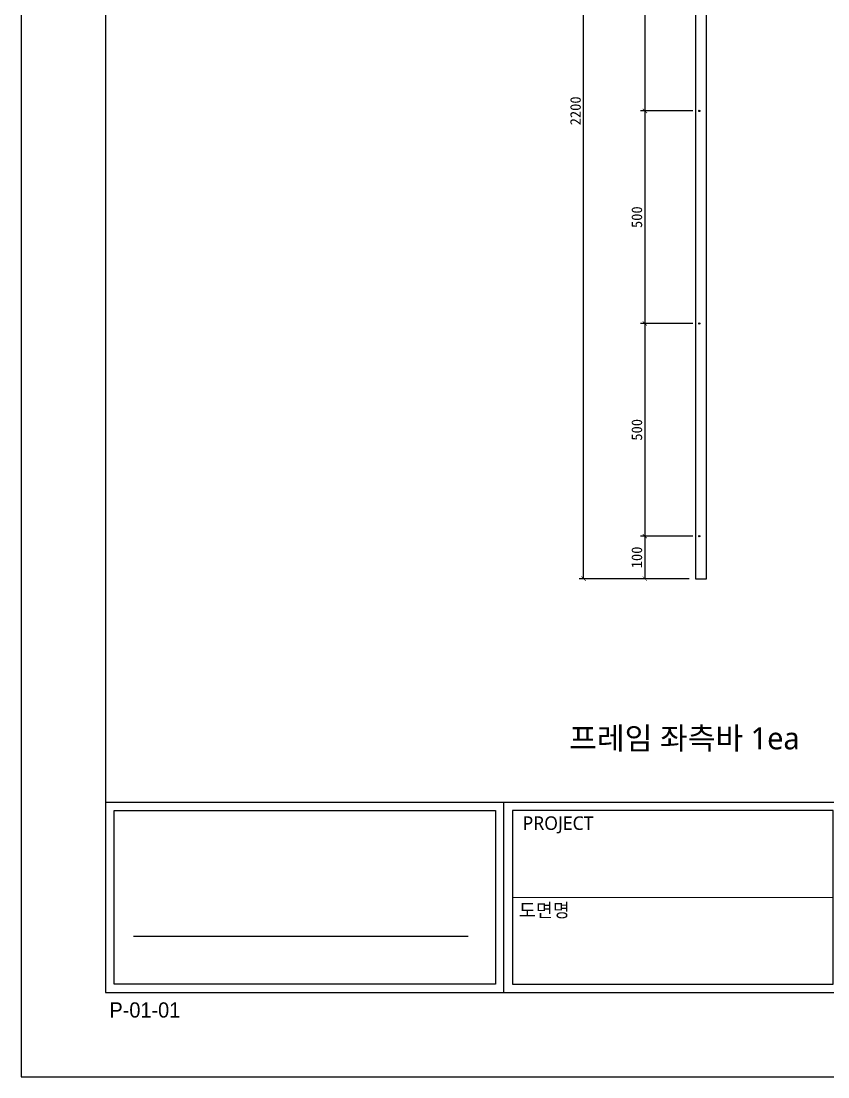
# Model space of a CAD drawing. Header units: millimetres. Extents: x -44117 to 256353, y -2095463 to 65325.
# Drawn here: x -33049 to -31153, y 49726 to 52208 of the extents above; entities that cross this region are included whole.
import ezdxf

# ---------------------------------------------------------------- set-up
doc = ezdxf.new("R2010")
doc.units = ezdxf.units.MM
doc.header["$LTSCALE"] = 10
doc.styles.add('고딕', font='')
doc.styles.get('고딕').set_extended_font_data('HYgtrE')
doc.dimstyles.new('ISO-25', dxfattribs={"dimtxt": 2.5, "dimasz": 2.5, "dimexe": 1, "dimexo": 1, "dimtad": 1, "dimtxsty": 'Standard', "dimblk": 'ARCHTICK', "dimcen": 2.5, "dimadec": 0, "dimazin": 0, "dimtfac": 1, "dimtmove": 0, "dimatfit": 3, "dimfxl": 0, "dimarcsym": 0})

# ---------------------------------------------------------------- blocks, each defined once
blk = doc.blocks.new('a4 1scale')
at = {"color": 8}
for p, q in [((-15144.83, -4477.05), (-14867.83, -4477.05)), ((-15097.66, -4499.61), (-15097.66, -4477.05)), ((-15096.66, -4488.33), (-15058.67, -4488.34)), ((-15141.53, -4492.95), (-15101.88, -4492.95))]:
    blk.add_line(p, q, dxfattribs=at)
for points in [[(-15154.83, -4509.61), (-14857.83, -4509.61), (-14857.83, -4299.61), (-15154.83, -4299.61)], [(-15144.83, -4499.61), (-14867.83, -4499.61), (-14867.83, -4309.61), (-15144.83, -4309.61)]]:
    blk.add_lwpolyline(points, close=True)
for points in [[(-15143.82, -4478.05), (-15098.66, -4478.05), (-15098.66, -4498.61), (-15143.83, -4498.61)], [(-15058.67, -4478.06), (-15096.66, -4478.05), (-15096.66, -4498.61), (-15058.66, -4498.62)]]:
    blk.add_lwpolyline(points, close=True, dxfattribs=at)
at = {"color": 8, "attachment_point": 1, "style": '고딕'}
for s, insert, char_height, width in [('{\\fMalgun Gothic|b0|i0|c129|p50;PROJECT}', (-15095.45, -4478.74), 1.6004, 37.4801), ('{\\fMalgun Gothic|b0|i0|c129|p50;도면명}', (-15095.89, -4489.07), 1.6004, 37.4801), ('{\\C8;P-01-01}', (-15144.37, -4500.78), 1.8004, 27.0059)]:
    blk.add_mtext(s, dxfattribs=dict(at, insert=insert, char_height=char_height, width=width))
blk = doc.blocks.new('_ArchTick')
at = {"color": 0, "linetype": 'ByBlock', "const_width": 0.15}
blk.add_lwpolyline([(-0.5, -0.5), (0.5, 0.5)], dxfattribs=at)
blk = doc.blocks.new('*D1081')
at = {"color": 0, "lineweight": -2}
for p, q in [((-31470, 52497.4), (-31592.9, 52497.4)), ((-31582.9, 52497.4), (-31582.9, 51997.4)), ((-31470, 51997.4), (-31592.9, 51997.4))]:
    blk.add_line(p, q, dxfattribs=at)
at = {"layer": 'Defpoints', "color": 0}
for p in [(-31455, 52497.4), (-31582.9, 51997.4), (-31455, 51997.4)]:
    blk.add_point(p, dxfattribs=at)
at = {"color": 0, "lineweight": -2, "xscale": 10, "yscale": 10, "zscale": 10}
for p, rotation in [((-31582.9, 52497.4), 90), ((-31582.9, 51997.4), 270)]:
    blk.add_blockref('_ArchTick', p, dxfattribs=dict(at, rotation=rotation))
at = {"color": 0, "insert": (-31601.7, 52247.4), "char_height": 25, "attachment_point": 5, "rotation": 90}
blk.add_mtext('500', dxfattribs=at)
blk = doc.blocks.new('*D1082')
at = {"color": 0, "lineweight": -2}
for p, q in [((-31470, 51997.4), (-31592.9, 51997.4)), ((-31582.9, 51997.4), (-31582.9, 51497.4)), ((-31470, 51497.4), (-31592.9, 51497.4))]:
    blk.add_line(p, q, dxfattribs=at)
at = {"layer": 'Defpoints', "color": 0}
for p in [(-31455, 51997.4), (-31582.9, 51497.4), (-31455, 51497.4)]:
    blk.add_point(p, dxfattribs=at)
at = {"color": 0, "lineweight": -2, "xscale": 10, "yscale": 10, "zscale": 10}
for p, rotation in [((-31582.9, 51997.4), 90), ((-31582.9, 51497.4), 270)]:
    blk.add_blockref('_ArchTick', p, dxfattribs=dict(at, rotation=rotation))
at = {"color": 0, "insert": (-31601.7, 51747.4), "char_height": 25, "attachment_point": 5, "rotation": 90}
blk.add_mtext('500', dxfattribs=at)
blk = doc.blocks.new('*D1083')
at = {"color": 0, "lineweight": -2}
for p, q in [((-31470, 51497.4), (-31592.9, 51497.4)), ((-31582.9, 51497.4), (-31582.9, 50997.4)), ((-31470, 50997.4), (-31592.9, 50997.4))]:
    blk.add_line(p, q, dxfattribs=at)
at = {"layer": 'Defpoints', "color": 0}
for p in [(-31455, 51497.4), (-31582.9, 50997.4), (-31455, 50997.4)]:
    blk.add_point(p, dxfattribs=at)
at = {"color": 0, "lineweight": -2, "xscale": 10, "yscale": 10, "zscale": 10}
for p, rotation in [((-31582.9, 51497.4), 90), ((-31582.9, 50997.4), 270)]:
    blk.add_blockref('_ArchTick', p, dxfattribs=dict(at, rotation=rotation))
at = {"color": 0, "insert": (-31601.7, 51247.4), "char_height": 25, "attachment_point": 5, "rotation": 90}
blk.add_mtext('500', dxfattribs=at)
blk = doc.blocks.new('*D1084')
at = {"color": 0, "lineweight": -2}
for p, q in [((-31470, 50997.4), (-31592.9, 50997.4)), ((-31582.9, 50997.4), (-31582.9, 50897.4)), ((-31479, 50897.4), (-31592.9, 50897.4))]:
    blk.add_line(p, q, dxfattribs=at)
at = {"layer": 'Defpoints', "color": 0}
for p in [(-31455, 50997.4), (-31582.9, 50897.4), (-31464, 50897.4)]:
    blk.add_point(p, dxfattribs=at)
at = {"color": 0, "lineweight": -2, "xscale": 10, "yscale": 10, "zscale": 10}
for p, rotation in [((-31582.9, 50997.4), 90), ((-31582.9, 50897.4), 270)]:
    blk.add_blockref('_ArchTick', p, dxfattribs=dict(at, rotation=rotation))
at = {"color": 0, "insert": (-31601.7, 50947.4), "char_height": 25, "attachment_point": 5, "rotation": 90}
blk.add_mtext('100', dxfattribs=at)
blk = doc.blocks.new('*D1085')
at = {"color": 0, "lineweight": -2}
for p, q in [((-31479, 53097.4), (-31737, 53097.4)), ((-31727, 50897.4), (-31727, 53097.4)), ((-31479, 50897.4), (-31737, 50897.4))]:
    blk.add_line(p, q, dxfattribs=at)
at = {"layer": 'Defpoints', "color": 0}
for p in [(-31727, 53097.4), (-31464, 53097.4), (-31464, 50897.4)]:
    blk.add_point(p, dxfattribs=at)
at = {"color": 0, "lineweight": -2, "xscale": 10, "yscale": 10, "zscale": 10}
for p, rotation in [((-31727, 53097.4), 90), ((-31727, 50897.4), 270)]:
    blk.add_blockref('_ArchTick', p, dxfattribs=dict(at, rotation=rotation))
at = {"color": 0, "insert": (-31745.8, 51997.4), "char_height": 25, "attachment_point": 5, "rotation": 90}
blk.add_mtext('2200', dxfattribs=at)

msp = doc.modelspace()

# ---------------------------------------------------------------- linework, layer by layer
for p, q in [((-31464.02937, 53097.35027), (-31464.02937, 50897.35027)), ((-31438.02937, 50897.35027), (-31438.02937, 53097.35027)), ((-31464.02937, 50897.35027), (-31438.02937, 50897.35027))]:
    msp.add_line(p, q)
for centre in [(-31455.02937, 51997.35027), (-31455.02937, 51497.35027), (-31455.02937, 50997.35027)]:
    msp.add_circle(centre, 1.5)

# ---------------------------------------------------------------- block references
at = {"color": 1, "xscale": 19.845, "yscale": 19.845, "zscale": 19.845}
msp.add_blockref('a4 1scale', (267698.97979, 139219.12481), dxfattribs=at)

# ---------------------------------------------------------------- texts
at = {"color": 142, "insert": (-31490.14838, 50519.31811), "char_height": 52.004575, "width": 1506.5379465, "attachment_point": 5, "style": '고딕'}
msp.add_mtext('{\\fMalgun Gothic|b0|i0|c129|p50;프레임 좌측바 1ea}', dxfattribs=at)

# ---------------------------------------------------------------- dimensions: what is measured, and where the dimension line sits
for base, p1, p2, override, picture, middle in [((-31727.00251, 53097.35027), (-31464.02937, 50897.35027), (-31464.02937, 53097.35027), {"dimscale": 10, "dimasz": 1, "dimexo": 1.5}, '*D1085', (-31745.75251, 51997.35027)), ((-31582.91799, 51997.35027), (-31455.02937, 52497.35027), (-31455.02937, 51997.35027), {"dimscale": 10, "dimasz": 1, "dimexo": 1.5, "dimtmove": 1}, '*D1081', (-31601.66799, 52247.35027)), ((-31582.91799, 51497.35027), (-31455.02937, 51997.35027), (-31455.02937, 51497.35027), {"dimscale": 10, "dimasz": 1, "dimexo": 1.5, "dimtmove": 1}, '*D1082', (-31601.66799, 51747.35027)), ((-31582.91799, 50997.35027), (-31455.02937, 51497.35027), (-31455.02937, 50997.35027), {"dimscale": 10, "dimasz": 1, "dimexo": 1.5, "dimtmove": 1}, '*D1083', (-31601.66799, 51247.35027)), ((-31582.91799, 50897.35027), (-31455.02937, 50997.35027), (-31464.02937, 50897.35027), {"dimscale": 10, "dimasz": 1, "dimexo": 1.5, "dimtmove": 1}, '*D1084', (-31601.66799, 50947.35027))]:
    dim = msp.add_linear_dim(base=base, p1=p1, p2=p2, angle=90, dimstyle='ISO-25', override=override)
    dim.commit()
    dim.dimension.update_dxf_attribs({"geometry": picture, "text_midpoint": middle})

doc.saveas('drawing.dxf')
